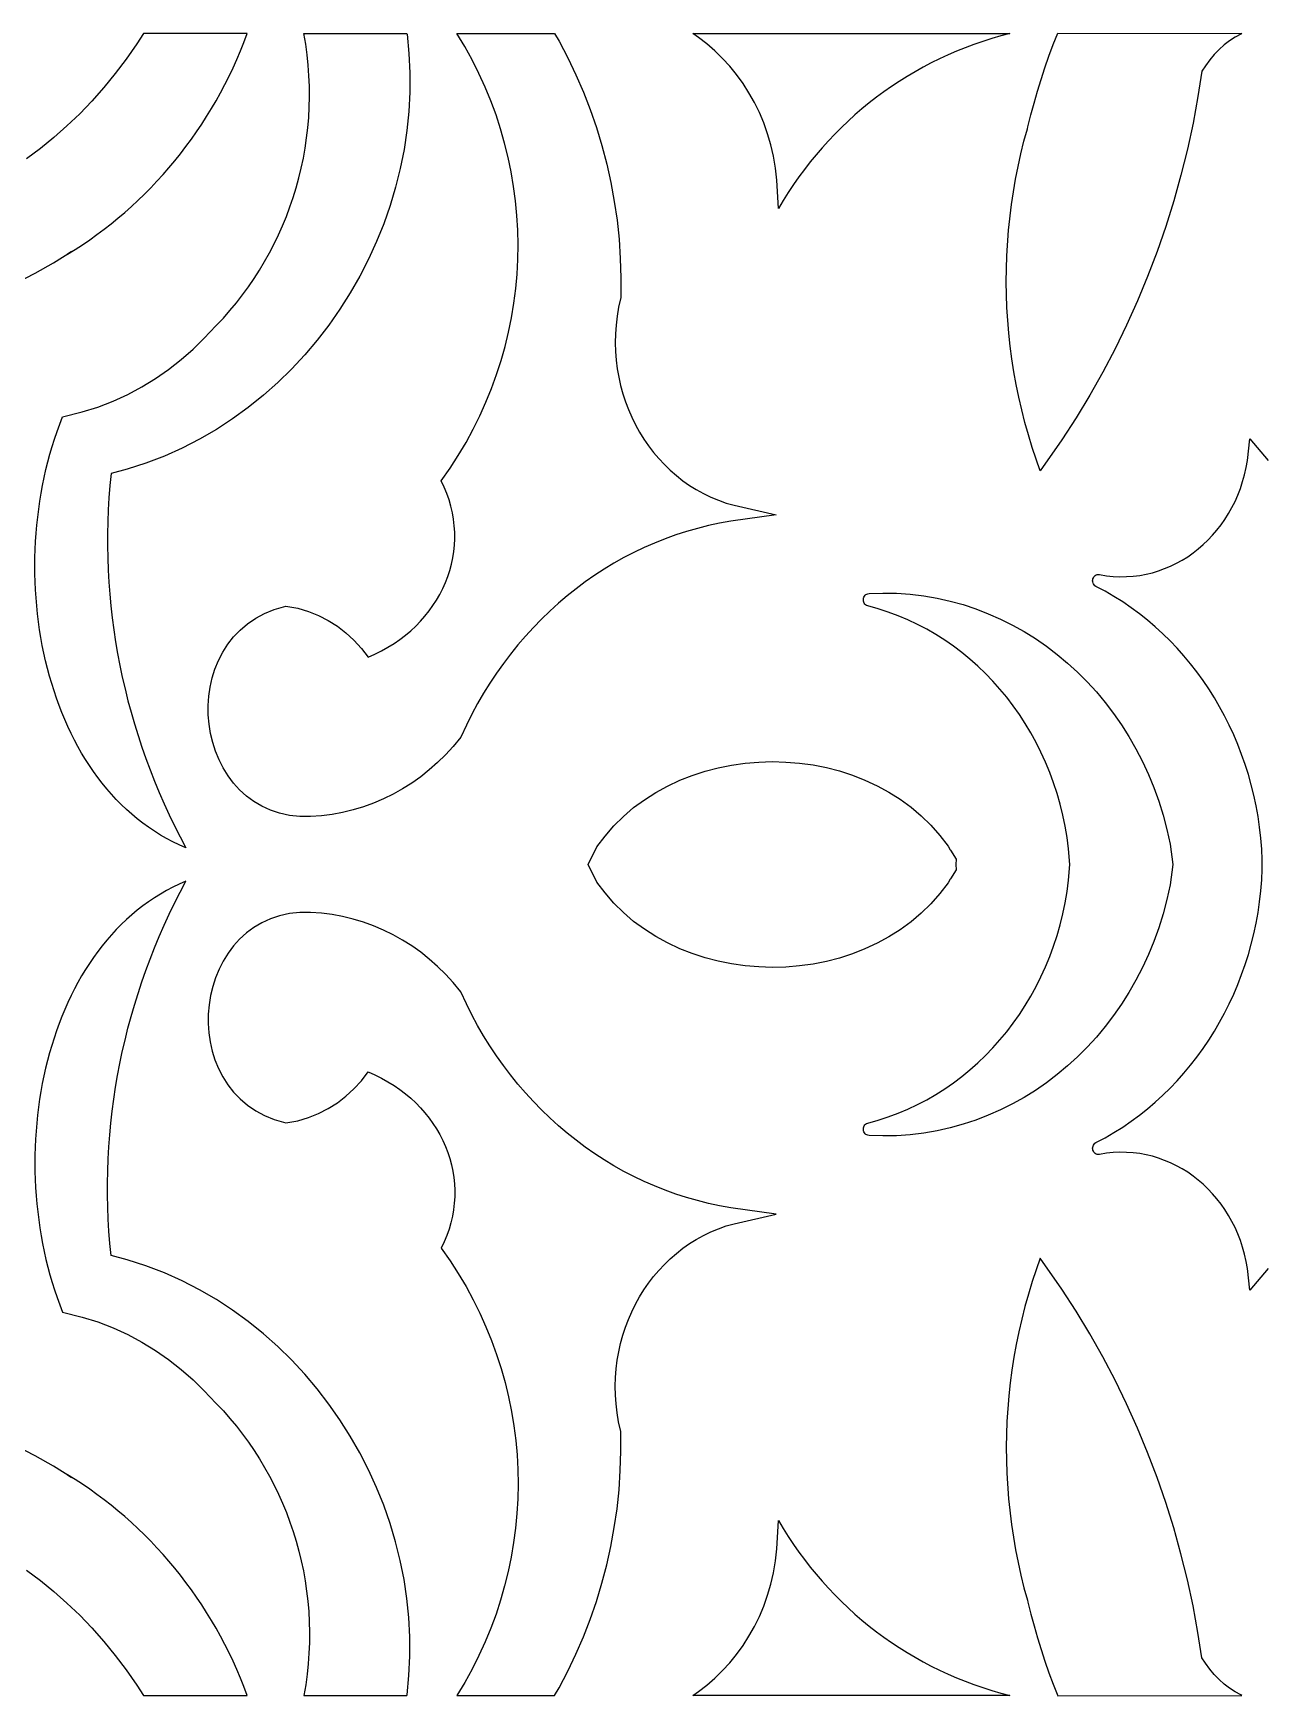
# Model space of a CAD drawing. Extents: x -1917 to -261, y -485 to 605.
# Drawn here: x -1137.9 to -1077, y 453.1 to 535.1 of the extents above; entities that cross this region are included whole.
import ezdxf

# ---------------------------------------------------------------- set-up
doc = ezdxf.new("R2010")
doc.units = 0
doc.layers.add('LAYER_1', color=18, linetype='CONTINUOUS')

msp = doc.modelspace()

# ---------------------------------------------------------------- linework, layer by layer
at = {"layer": 'LAYER_1'}
for points in [[(-1138.706, 522.822), (-1137.78, 523.299), (-1136.873, 523.815), (-1135.986, 524.37), (-1136.186, 524.246), (-1135.817, 524.473), (-1135.452, 524.709), (-1135.092, 524.953), (-1134.737, 525.206), (-1134.386, 525.467), (-1134.041, 525.736), (-1133.701, 526.014), (-1133.367, 526.299), (-1133.038, 526.592), (-1132.715, 526.892), (-1132.397, 527.2), (-1132.086, 527.515), (-1131.78, 527.837), (-1131.481, 528.166), (-1131.189, 528.502), (-1130.902, 528.845), (-1130.623, 529.194), (-1130.35, 529.55), (-1130.084, 529.912), (-1129.826, 530.28), (-1129.574, 530.654), (-1129.33, 531.034), (-1129.094, 531.419), (-1128.865, 531.81), (-1128.644, 532.206), (-1128.431, 532.608), (-1128.226, 533.014), (-1128.029, 533.426), (-1127.841, 533.842), (-1127.661, 534.263), (-1127.49, 534.688), (-1127.327, 535.118), (-1132.451, 535.119), (-1132.775, 534.609), (-1133.292, 533.862), (-1133.833, 533.144), (-1134.397, 532.454), (-1134.983, 531.794), (-1135.589, 531.163), (-1136.216, 530.563), (-1136.861, 529.993), (-1137.524, 529.455), (-1138.203, 528.947)], [(-1076.994, 474.225), (-1077.891, 473.154), (-1078.021, 474.209), (-1078.082, 474.568), (-1078.161, 474.918), (-1078.255, 475.261), (-1078.365, 475.595), (-1078.489, 475.92), (-1078.629, 476.235), (-1078.782, 476.54), (-1078.948, 476.836), (-1079.127, 477.12), (-1079.319, 477.394), (-1079.523, 477.655), (-1079.737, 477.905), (-1079.963, 478.143), (-1080.199, 478.368), (-1080.445, 478.58), (-1080.7, 478.778), (-1080.964, 478.962), (-1081.237, 479.132), (-1081.517, 479.287), (-1081.804, 479.426), (-1082.098, 479.551), (-1082.398, 479.659), (-1082.704, 479.75), (-1083.015, 479.825), (-1083.33, 479.883), (-1083.65, 479.923), (-1083.974, 479.944), (-1084.301, 479.948), (-1084.631, 479.933), (-1084.964, 479.898), (-1085.306, 479.842), (-1085.366, 479.838), (-1085.422, 479.845), (-1085.472, 479.862), (-1085.517, 479.888), (-1085.555, 479.921), (-1085.588, 479.96), (-1085.614, 480.005), (-1085.633, 480.053), (-1085.645, 480.104), (-1085.648, 480.156), (-1085.644, 480.208), (-1085.631, 480.258), (-1085.609, 480.307), (-1085.578, 480.351), (-1085.537, 480.391), (-1085.486, 480.425), (-1085.034, 480.667), (-1084.596, 480.922), (-1084.168, 481.192), (-1083.751, 481.477), (-1083.345, 481.777), (-1082.95, 482.09), (-1082.566, 482.418), (-1082.193, 482.758), (-1081.832, 483.112), (-1081.482, 483.478), (-1081.145, 483.856), (-1080.82, 484.246), (-1080.508, 484.647), (-1080.208, 485.06), (-1079.922, 485.483), (-1079.649, 485.916), (-1079.389, 486.359), (-1079.144, 486.811), (-1078.912, 487.273), (-1078.694, 487.743), (-1078.491, 488.222), (-1078.303, 488.709), (-1078.13, 489.203), (-1077.972, 489.704), (-1077.829, 490.212), (-1077.702, 490.727), (-1077.591, 491.248), (-1077.496, 491.774), (-1077.418, 492.305), (-1077.356, 492.842), (-1077.311, 493.382), (-1077.283, 493.916), (-1077.283, 494.141), (-1077.283, 494.367), (-1077.311, 494.9), (-1077.356, 495.441), (-1077.418, 495.978), (-1077.496, 496.509), (-1077.591, 497.035), (-1077.702, 497.556), (-1077.829, 498.07), (-1077.972, 498.579), (-1078.13, 499.08), (-1078.303, 499.574), (-1078.491, 500.061), (-1078.694, 500.539), (-1078.912, 501.01), (-1079.144, 501.471), (-1079.389, 501.924), (-1079.649, 502.367), (-1079.922, 502.8), (-1080.208, 503.223), (-1080.508, 503.636), (-1080.82, 504.037), (-1081.145, 504.427), (-1081.482, 504.805), (-1081.832, 505.171), (-1082.193, 505.525), (-1082.566, 505.865), (-1082.95, 506.192), (-1083.345, 506.506), (-1083.751, 506.806), (-1084.168, 507.091), (-1084.596, 507.361), (-1085.034, 507.616), (-1085.486, 507.858), (-1085.537, 507.892), (-1085.578, 507.931), (-1085.609, 507.976), (-1085.631, 508.024), (-1085.644, 508.075), (-1085.648, 508.127), (-1085.645, 508.179), (-1085.633, 508.23), (-1085.614, 508.278), (-1085.588, 508.323), (-1085.555, 508.362), (-1085.517, 508.395), (-1085.472, 508.421), (-1085.422, 508.438), (-1085.366, 508.445), (-1085.306, 508.441), (-1084.964, 508.385), (-1084.631, 508.35), (-1084.301, 508.335), (-1083.974, 508.338), (-1083.65, 508.36), (-1083.33, 508.4), (-1083.015, 508.458), (-1082.704, 508.533), (-1082.398, 508.624), (-1082.098, 508.732), (-1081.804, 508.856), (-1081.517, 508.996), (-1081.237, 509.151), (-1080.964, 509.321), (-1080.7, 509.505), (-1080.445, 509.703), (-1080.199, 509.915), (-1079.963, 510.14), (-1079.737, 510.377), (-1079.523, 510.627), (-1079.319, 510.889), (-1079.127, 511.163), (-1078.948, 511.447), (-1078.782, 511.742), (-1078.629, 512.048), (-1078.489, 512.363), (-1078.365, 512.688), (-1078.255, 513.022), (-1078.161, 513.364), (-1078.082, 513.715), (-1078.021, 514.074), (-1077.891, 515.129), (-1076.994, 514.058)], [(-1138.203, 459.335), (-1137.524, 458.828), (-1136.861, 458.29), (-1136.216, 457.72), (-1135.589, 457.12), (-1134.983, 456.489), (-1134.397, 455.829), (-1133.833, 455.139), (-1133.292, 454.421), (-1132.775, 453.674), (-1132.451, 453.164), (-1127.327, 453.165), (-1127.49, 453.595), (-1127.661, 454.02), (-1127.841, 454.441), (-1128.029, 454.857), (-1128.226, 455.269), (-1128.431, 455.675), (-1128.644, 456.077), (-1128.865, 456.473), (-1129.094, 456.864), (-1129.33, 457.249), (-1129.574, 457.629), (-1129.826, 458.003), (-1130.084, 458.371), (-1130.35, 458.733), (-1130.623, 459.088), (-1130.902, 459.438), (-1131.189, 459.78), (-1131.481, 460.116), (-1131.78, 460.446), (-1132.086, 460.768), (-1132.397, 461.083), (-1132.715, 461.391), (-1133.038, 461.691), (-1133.367, 461.984), (-1133.701, 462.269), (-1134.041, 462.547), (-1134.386, 462.816), (-1134.737, 463.077), (-1135.092, 463.33), (-1135.452, 463.574), (-1135.817, 463.81), (-1136.186, 464.037), (-1135.986, 463.913), (-1136.873, 464.468), (-1137.78, 464.984), (-1138.706, 465.461)]]:
    msp.add_lwpolyline(points, dxfattribs=at)
for points in [[(-1130.351, 494.965), (-1130.677, 495.106), (-1130.995, 495.259), (-1131.307, 495.422), (-1131.611, 495.596), (-1131.908, 495.781), (-1132.198, 495.976), (-1132.48, 496.181), (-1132.755, 496.396), (-1133.024, 496.62), (-1133.284, 496.853), (-1133.538, 497.095), (-1133.784, 497.346), (-1134.023, 497.605), (-1134.255, 497.873), (-1134.48, 498.149), (-1134.697, 498.432), (-1134.907, 498.723), (-1135.109, 499.02), (-1135.305, 499.325), (-1135.493, 499.637), (-1135.674, 499.955), (-1135.847, 500.279), (-1136.013, 500.61), (-1136.172, 500.946), (-1136.323, 501.287), (-1136.467, 501.634), (-1136.604, 501.985), (-1136.733, 502.342), (-1136.855, 502.703), (-1136.97, 503.068), (-1137.077, 503.437), (-1137.176, 503.81), (-1137.269, 504.186), (-1137.354, 504.565), (-1137.431, 504.948), (-1137.502, 505.333), (-1137.564, 505.721), (-1137.62, 506.111), (-1137.667, 506.503), (-1137.708, 506.896), (-1137.741, 507.292), (-1137.766, 507.688), (-1137.795, 508.484), (-1137.794, 509.281), (-1137.782, 509.68), (-1137.763, 510.079), (-1137.736, 510.477), (-1137.701, 510.874), (-1137.659, 511.27), (-1137.61, 511.666), (-1137.553, 512.059), (-1137.489, 512.451), (-1137.417, 512.841), (-1137.337, 513.229), (-1137.25, 513.614), (-1137.155, 513.996), (-1137.053, 514.376), (-1136.943, 514.752), (-1136.826, 515.125), (-1136.701, 515.494), (-1136.568, 515.859), (-1136.428, 516.219), (-1136.428, 516.219), (-1135.46, 516.46), (-1134.688, 516.704), (-1133.94, 516.992), (-1133.217, 517.323), (-1132.519, 517.695), (-1131.848, 518.106), (-1131.203, 518.554), (-1130.587, 519.039), (-1129.999, 519.557), (-1129.441, 520.108), (-1129.19, 520.383), (-1128.842, 520.733), (-1128.505, 521.093), (-1128.18, 521.463), (-1127.865, 521.843), (-1127.563, 522.232), (-1127.272, 522.631), (-1126.994, 523.038), (-1126.727, 523.453), (-1126.474, 523.876), (-1126.232, 524.308), (-1126.004, 524.746), (-1125.789, 525.192), (-1125.587, 525.645), (-1125.398, 526.104), (-1125.224, 526.57), (-1125.063, 527.041), (-1124.916, 527.518), (-1124.783, 528), (-1124.665, 528.487), (-1124.561, 528.978), (-1124.472, 529.474), (-1124.399, 529.974), (-1124.34, 530.477), (-1124.297, 530.984), (-1124.27, 531.494), (-1124.258, 532.006), (-1124.263, 532.521), (-1124.284, 533.038), (-1124.321, 533.557), (-1124.375, 534.077), (-1124.445, 534.598), (-1124.533, 535.12), (-1119.454, 535.119), (-1119.45, 535.096), (-1119.355, 534.142), (-1119.309, 533.188), (-1119.311, 532.235), (-1119.36, 531.285), (-1119.456, 530.339), (-1119.598, 529.4), (-1119.783, 528.469), (-1120.013, 527.548), (-1120.284, 526.638), (-1120.598, 525.742), (-1120.952, 524.862), (-1121.346, 523.998), (-1121.779, 523.153), (-1122.25, 522.329), (-1122.758, 521.527), (-1123.302, 520.748), (-1123.882, 519.996), (-1124.495, 519.271), (-1125.143, 518.576), (-1125.822, 517.912), (-1126.534, 517.281), (-1127.276, 516.684), (-1128.048, 516.124), (-1128.849, 515.602), (-1129.678, 515.12), (-1130.533, 514.68), (-1131.415, 514.284), (-1132.323, 513.934), (-1133.254, 513.631), (-1134.04, 513.421), (-1134.098, 512.826), (-1134.144, 512.231), (-1134.18, 511.636), (-1134.203, 511.041), (-1134.216, 510.446), (-1134.217, 509.852), (-1134.207, 509.258), (-1134.185, 508.665), (-1134.152, 508.073), (-1134.108, 507.481), (-1134.053, 506.891), (-1133.986, 506.302), (-1133.909, 505.714), (-1133.82, 505.127), (-1133.72, 504.542), (-1133.609, 503.959), (-1133.487, 503.378), (-1133.354, 502.798), (-1133.21, 502.221), (-1133.055, 501.646), (-1132.889, 501.073), (-1132.713, 500.503), (-1132.525, 499.935), (-1132.326, 499.37), (-1132.117, 498.808), (-1131.897, 498.249), (-1131.666, 497.693), (-1131.424, 497.141), (-1131.172, 496.591), (-1130.909, 496.045), (-1130.635, 495.503)], [(-1117.761, 513.069), (-1117.328, 513.685), (-1116.922, 514.314), (-1116.542, 514.954), (-1116.188, 515.605), (-1115.86, 516.266), (-1115.558, 516.937), (-1115.283, 517.615), (-1115.034, 518.302), (-1114.811, 518.995), (-1114.614, 519.695), (-1114.444, 520.401), (-1114.3, 521.11), (-1114.183, 521.824), (-1114.092, 522.541), (-1114.027, 523.261), (-1113.989, 523.982), (-1113.977, 524.704), (-1113.991, 525.426), (-1114.033, 526.147), (-1114.1, 526.867), (-1114.194, 527.585), (-1114.315, 528.3), (-1114.463, 529.011), (-1114.637, 529.718), (-1114.837, 530.42), (-1115.064, 531.115), (-1115.318, 531.804), (-1115.599, 532.486), (-1115.906, 533.159), (-1116.241, 533.823), (-1116.601, 534.477), (-1116.989, 535.121), (-1112.172, 535.119), (-1111.958, 534.75), (-1111.523, 533.929), (-1111.121, 533.091), (-1110.751, 532.237), (-1110.414, 531.369), (-1110.111, 530.487), (-1109.84, 529.593), (-1109.603, 528.687), (-1109.4, 527.772), (-1109.232, 526.847), (-1109.098, 525.915), (-1108.999, 524.976), (-1108.935, 524.031), (-1108.907, 523.082), (-1108.915, 522.102), (-1109.02, 521.621), (-1109.094, 521.181), (-1109.145, 520.743), (-1109.175, 520.306), (-1109.183, 519.872), (-1109.171, 519.441), (-1109.138, 519.014), (-1109.085, 518.591), (-1109.012, 518.175), (-1108.92, 517.764), (-1108.809, 517.36), (-1108.68, 516.964), (-1108.533, 516.576), (-1108.368, 516.197), (-1108.187, 515.828), (-1107.989, 515.47), (-1107.774, 515.123), (-1107.544, 514.788), (-1107.298, 514.466), (-1107.038, 514.157), (-1106.763, 513.862), (-1106.474, 513.583), (-1106.172, 513.319), (-1105.857, 513.071), (-1105.528, 512.84), (-1105.188, 512.628), (-1104.835, 512.433), (-1104.472, 512.258), (-1104.097, 512.103), (-1103.711, 511.969), (-1103.315, 511.855), (-1101.246, 511.39), (-1103.487, 511.071), (-1104.042, 510.973), (-1104.591, 510.855), (-1105.135, 510.72), (-1105.673, 510.566), (-1106.205, 510.394), (-1106.73, 510.204), (-1107.249, 509.997), (-1107.76, 509.773), (-1108.264, 509.531), (-1108.76, 509.274), (-1109.248, 508.999), (-1109.728, 508.709), (-1110.198, 508.403), (-1110.66, 508.081), (-1111.112, 507.743), (-1111.554, 507.391), (-1111.986, 507.023), (-1112.408, 506.641), (-1112.818, 506.245), (-1113.218, 505.835), (-1113.606, 505.41), (-1113.982, 504.972), (-1114.346, 504.521), (-1114.697, 504.057), (-1115.036, 503.58), (-1115.361, 503.09), (-1115.673, 502.588), (-1115.971, 502.074), (-1116.255, 501.548), (-1116.524, 501.011), (-1116.798, 500.421), (-1117.175, 499.965), (-1117.551, 499.556), (-1117.944, 499.171), (-1118.353, 498.809), (-1118.778, 498.472), (-1119.218, 498.159), (-1119.671, 497.872), (-1120.137, 497.611), (-1120.615, 497.376), (-1121.103, 497.168), (-1121.602, 496.987), (-1122.109, 496.834), (-1122.624, 496.709), (-1123.147, 496.613), (-1123.675, 496.547), (-1124.21, 496.51), (-1124.74, 496.511), (-1125.249, 496.565), (-1125.73, 496.669), (-1126.184, 496.819), (-1126.61, 497.013), (-1127.005, 497.247), (-1127.37, 497.519), (-1127.704, 497.823), (-1128.006, 498.158), (-1128.276, 498.519), (-1128.514, 498.903), (-1128.719, 499.308), (-1128.891, 499.729), (-1129.031, 500.163), (-1129.137, 500.609), (-1129.21, 501.062), (-1129.248, 501.52), (-1129.253, 501.98), (-1129.223, 502.439), (-1129.158, 502.894), (-1129.057, 503.342), (-1128.92, 503.78), (-1128.747, 504.205), (-1128.536, 504.613), (-1128.288, 505.001), (-1128.001, 505.366), (-1127.676, 505.705), (-1127.313, 506.012), (-1126.911, 506.286), (-1126.472, 506.523), (-1125.995, 506.72), (-1125.427, 506.888), (-1124.835, 506.777), (-1124.314, 506.625), (-1123.815, 506.426), (-1123.338, 506.181), (-1122.886, 505.894), (-1122.461, 505.567), (-1122.065, 505.202), (-1121.7, 504.802), (-1121.369, 504.37), (-1121.031, 504.518), (-1120.705, 504.678), (-1120.392, 504.852), (-1120.091, 505.039), (-1119.804, 505.237), (-1119.529, 505.446), (-1119.268, 505.667), (-1119.021, 505.897), (-1118.787, 506.138), (-1118.568, 506.387), (-1118.363, 506.645), (-1118.172, 506.911), (-1117.996, 507.184), (-1117.835, 507.465), (-1117.689, 507.751), (-1117.559, 508.044), (-1117.444, 508.342), (-1117.346, 508.644), (-1117.263, 508.951), (-1117.197, 509.262), (-1117.147, 509.575), (-1117.114, 509.891), (-1117.098, 510.209), (-1117.1, 510.528), (-1117.119, 510.849), (-1117.156, 511.169), (-1117.21, 511.49), (-1117.283, 511.809), (-1117.374, 512.127), (-1117.484, 512.444), (-1117.613, 512.758), (-1117.761, 513.069), (-1117.761, 513.069)], [(-1101.136, 526.489), (-1101.214, 527.889), (-1101.281, 528.485), (-1101.381, 529.067), (-1101.512, 529.633), (-1101.672, 530.182), (-1101.862, 530.715), (-1102.079, 531.23), (-1102.322, 531.726), (-1102.591, 532.203), (-1102.884, 532.659), (-1103.2, 533.095), (-1103.537, 533.508), (-1103.895, 533.899), (-1104.273, 534.266), (-1104.669, 534.608), (-1105.082, 534.925), (-1105.367, 535.119), (-1089.735, 535.121), (-1090.183, 535.003), (-1090.627, 534.874), (-1091.066, 534.734), (-1091.501, 534.583), (-1091.932, 534.422), (-1092.357, 534.25), (-1092.778, 534.067), (-1093.193, 533.875), (-1093.603, 533.672), (-1094.007, 533.459), (-1094.406, 533.236), (-1094.799, 533.003), (-1095.186, 532.761), (-1095.566, 532.509), (-1095.94, 532.248), (-1096.307, 531.977), (-1096.668, 531.698), (-1097.021, 531.409), (-1097.368, 531.111), (-1097.707, 530.805), (-1098.038, 530.49), (-1098.362, 530.166), (-1098.678, 529.834), (-1098.986, 529.494), (-1099.285, 529.145), (-1099.576, 528.789), (-1099.859, 528.425), (-1100.133, 528.052), (-1100.398, 527.673), (-1100.653, 527.285), (-1100.9, 526.891)], [(-1088.84, 530.517), (-1088.695, 531.106), (-1088.539, 531.692), (-1088.371, 532.276), (-1088.193, 532.856), (-1088.003, 533.433), (-1087.802, 534.006), (-1087.59, 534.574), (-1087.368, 535.137), (-1078.292, 535.119), (-1078.35, 535.092), (-1078.629, 534.939), (-1078.9, 534.763), (-1079.162, 534.564), (-1079.412, 534.342), (-1079.652, 534.096), (-1079.879, 533.827), (-1080.092, 533.533), (-1080.261, 533.261), (-1080.455, 532.015), (-1080.698, 530.709), (-1080.979, 529.415), (-1081.297, 528.133), (-1081.653, 526.864), (-1082.045, 525.608), (-1082.474, 524.368), (-1082.938, 523.143), (-1083.439, 521.935), (-1083.974, 520.744), (-1084.545, 519.572), (-1085.15, 518.42), (-1085.789, 517.288), (-1086.462, 516.177), (-1087.168, 515.089), (-1088.237, 513.55), (-1088.626, 514.714), (-1088.815, 515.328), (-1088.988, 515.945), (-1089.147, 516.566), (-1089.291, 517.189), (-1089.42, 517.816), (-1089.533, 518.444), (-1089.632, 519.075), (-1089.716, 519.708), (-1089.785, 520.344), (-1089.878, 521.612), (-1089.911, 522.885), (-1089.885, 524.157), (-1089.8, 525.426), (-1089.655, 526.69), (-1089.452, 527.944), (-1089.328, 528.569), (-1089.189, 529.19), (-1089.035, 529.808), (-1088.867, 530.422)], [(-1086.78, 494.141), (-1086.833, 494.911), (-1086.908, 495.475), (-1087.003, 496.03), (-1087.118, 496.579), (-1087.252, 497.119), (-1087.405, 497.651), (-1087.576, 498.173), (-1087.765, 498.686), (-1087.972, 499.189), (-1088.197, 499.682), (-1088.438, 500.163), (-1088.696, 500.633), (-1088.97, 501.092), (-1089.26, 501.537), (-1089.565, 501.97), (-1089.885, 502.39), (-1090.22, 502.795), (-1090.569, 503.187), (-1090.932, 503.563), (-1091.308, 503.924), (-1091.697, 504.27), (-1092.099, 504.599), (-1092.513, 504.912), (-1092.939, 505.207), (-1093.376, 505.485), (-1093.825, 505.744), (-1094.284, 505.985), (-1094.754, 506.207), (-1095.233, 506.409), (-1095.722, 506.591), (-1096.221, 506.753), (-1096.734, 506.895), (-1096.791, 506.917), (-1096.84, 506.947), (-1096.879, 506.984), (-1096.91, 507.027), (-1096.933, 507.075), (-1096.948, 507.125), (-1096.954, 507.177), (-1096.952, 507.23), (-1096.943, 507.282), (-1096.925, 507.331), (-1096.9, 507.377), (-1096.868, 507.418), (-1096.828, 507.452), (-1096.782, 507.479), (-1096.728, 507.497), (-1096.667, 507.505), (-1095.99, 507.527), (-1095.312, 507.515), (-1094.64, 507.469), (-1093.976, 507.389), (-1093.32, 507.276), (-1092.673, 507.132), (-1092.036, 506.956), (-1091.41, 506.749), (-1090.796, 506.512), (-1090.194, 506.246), (-1089.605, 505.952), (-1089.03, 505.63), (-1088.47, 505.28), (-1087.926, 504.905), (-1087.398, 504.503), (-1086.887, 504.077), (-1086.394, 503.626), (-1085.92, 503.151), (-1085.466, 502.654), (-1085.032, 502.134), (-1084.619, 501.593), (-1084.228, 501.03), (-1083.86, 500.448), (-1083.516, 499.846), (-1083.195, 499.226), (-1082.9, 498.587), (-1082.631, 497.931), (-1082.389, 497.258), (-1082.174, 496.57), (-1081.988, 495.866), (-1081.83, 495.148), (-1081.694, 494.141), (-1081.83, 493.135), (-1081.988, 492.417), (-1082.174, 491.713), (-1082.389, 491.024), (-1082.631, 490.352), (-1082.9, 489.696), (-1083.195, 489.057), (-1083.516, 488.437), (-1083.86, 487.835), (-1084.228, 487.252), (-1084.619, 486.69), (-1085.032, 486.149), (-1085.466, 485.629), (-1085.92, 485.132), (-1086.394, 484.657), (-1086.887, 484.206), (-1087.398, 483.78), (-1087.926, 483.378), (-1088.47, 483.002), (-1089.03, 482.653), (-1089.605, 482.331), (-1090.194, 482.036), (-1090.796, 481.771), (-1091.41, 481.534), (-1092.036, 481.327), (-1092.673, 481.151), (-1093.32, 481.007), (-1093.976, 480.894), (-1094.64, 480.814), (-1095.312, 480.768), (-1095.99, 480.756), (-1096.667, 480.778), (-1096.728, 480.786), (-1096.782, 480.804), (-1096.828, 480.831), (-1096.868, 480.865), (-1096.9, 480.906), (-1096.925, 480.952), (-1096.943, 481.001), (-1096.952, 481.053), (-1096.954, 481.105), (-1096.948, 481.158), (-1096.933, 481.208), (-1096.91, 481.256), (-1096.879, 481.299), (-1096.84, 481.336), (-1096.791, 481.366), (-1096.734, 481.388), (-1096.221, 481.53), (-1095.722, 481.692), (-1095.233, 481.874), (-1094.754, 482.076), (-1094.284, 482.298), (-1093.825, 482.539), (-1093.376, 482.798), (-1092.939, 483.076), (-1092.513, 483.371), (-1092.099, 483.684), (-1091.697, 484.013), (-1091.308, 484.358), (-1090.932, 484.72), (-1090.569, 485.096), (-1090.22, 485.487), (-1089.885, 485.893), (-1089.565, 486.313), (-1089.26, 486.745), (-1088.97, 487.191), (-1088.696, 487.649), (-1088.438, 488.12), (-1088.197, 488.601), (-1087.972, 489.094), (-1087.765, 489.597), (-1087.576, 490.11), (-1087.405, 490.632), (-1087.252, 491.164), (-1087.118, 491.704), (-1087.003, 492.252), (-1086.908, 492.808), (-1086.833, 493.371)], [(-1110.52, 494.141), (-1110.092, 495.005), (-1109.69, 495.545), (-1109.252, 496.049), (-1108.78, 496.516), (-1108.277, 496.945), (-1107.745, 497.338), (-1107.188, 497.694), (-1106.608, 498.012), (-1106.007, 498.293), (-1105.388, 498.536), (-1104.753, 498.742), (-1104.106, 498.911), (-1103.449, 499.043), (-1102.784, 499.137), (-1102.114, 499.194), (-1101.441, 499.214), (-1100.769, 499.196), (-1100.098, 499.142), (-1099.433, 499.049), (-1098.775, 498.92), (-1098.128, 498.753), (-1097.493, 498.549), (-1096.873, 498.308), (-1096.272, 498.029), (-1095.69, 497.713), (-1095.132, 497.36), (-1094.6, 496.969), (-1094.096, 496.542), (-1093.622, 496.077), (-1093.183, 495.576), (-1092.779, 495.038), (-1092.673, 494.871), (-1092.659, 494.852), (-1092.374, 494.398), (-1092.389, 494.141), (-1092.374, 493.884), (-1092.659, 493.431), (-1092.673, 493.412), (-1092.779, 493.245), (-1093.183, 492.707), (-1093.622, 492.206), (-1094.096, 491.741), (-1094.6, 491.314), (-1095.132, 490.923), (-1095.69, 490.57), (-1096.272, 490.254), (-1096.873, 489.975), (-1097.493, 489.734), (-1098.128, 489.53), (-1098.775, 489.363), (-1099.433, 489.233), (-1100.098, 489.141), (-1100.769, 489.086), (-1101.441, 489.069), (-1102.114, 489.089), (-1102.784, 489.146), (-1103.449, 489.24), (-1104.106, 489.371), (-1104.753, 489.54), (-1105.388, 489.747), (-1106.007, 489.99), (-1106.608, 490.271), (-1107.188, 490.589), (-1107.745, 490.945), (-1108.277, 491.337), (-1108.78, 491.767), (-1109.252, 492.234), (-1109.69, 492.738), (-1110.092, 493.278)], [(-1124.533, 453.163), (-1119.454, 453.164), (-1119.45, 453.187), (-1119.355, 454.141), (-1119.309, 455.095), (-1119.311, 456.048), (-1119.36, 456.998), (-1119.456, 457.944), (-1119.598, 458.883), (-1119.783, 459.814), (-1120.013, 460.735), (-1120.284, 461.644), (-1120.598, 462.54), (-1120.952, 463.421), (-1121.346, 464.285), (-1121.779, 465.13), (-1122.25, 465.954), (-1122.758, 466.756), (-1123.302, 467.534), (-1123.882, 468.287), (-1124.495, 469.011), (-1125.143, 469.707), (-1125.822, 470.371), (-1126.534, 471.002), (-1127.276, 471.599), (-1128.048, 472.159), (-1128.849, 472.681), (-1129.678, 473.163), (-1130.533, 473.602), (-1131.415, 473.998), (-1132.323, 474.349), (-1133.254, 474.652), (-1134.04, 474.861), (-1134.098, 475.457), (-1134.144, 476.052), (-1134.18, 476.647), (-1134.203, 477.242), (-1134.216, 477.837), (-1134.217, 478.431), (-1134.207, 479.025), (-1134.185, 479.618), (-1134.152, 480.21), (-1134.108, 480.802), (-1134.053, 481.392), (-1133.986, 481.981), (-1133.909, 482.569), (-1133.82, 483.156), (-1133.72, 483.74), (-1133.609, 484.324), (-1133.487, 484.905), (-1133.354, 485.484), (-1133.21, 486.062), (-1133.055, 486.637), (-1132.889, 487.209), (-1132.713, 487.78), (-1132.525, 488.347), (-1132.326, 488.912), (-1132.117, 489.474), (-1131.897, 490.034), (-1131.666, 490.59), (-1131.424, 491.142), (-1131.172, 491.692), (-1130.909, 492.238), (-1130.635, 492.78), (-1130.351, 493.318), (-1130.677, 493.177), (-1130.995, 493.024), (-1131.307, 492.861), (-1131.611, 492.686), (-1131.908, 492.502), (-1132.198, 492.307), (-1132.48, 492.102), (-1132.755, 491.887), (-1133.024, 491.663), (-1133.284, 491.43), (-1133.538, 491.188), (-1133.784, 490.937), (-1134.023, 490.677), (-1134.255, 490.41), (-1134.48, 490.134), (-1134.697, 489.851), (-1134.907, 489.56), (-1135.109, 489.262), (-1135.305, 488.957), (-1135.493, 488.646), (-1135.674, 488.328), (-1135.847, 488.003), (-1136.013, 487.673), (-1136.172, 487.337), (-1136.323, 486.996), (-1136.467, 486.649), (-1136.604, 486.297), (-1136.733, 485.941), (-1136.855, 485.58), (-1136.97, 485.215), (-1137.077, 484.846), (-1137.176, 484.473), (-1137.269, 484.097), (-1137.354, 483.717), (-1137.431, 483.335), (-1137.502, 482.95), (-1137.564, 482.562), (-1137.62, 482.172), (-1137.667, 481.78), (-1137.708, 481.386), (-1137.741, 480.991), (-1137.766, 480.595), (-1137.795, 479.799), (-1137.794, 479.002), (-1137.782, 478.603), (-1137.763, 478.204), (-1137.736, 477.806), (-1137.701, 477.409), (-1137.659, 477.012), (-1137.61, 476.617), (-1137.553, 476.224), (-1137.489, 475.832), (-1137.417, 475.442), (-1137.337, 475.054), (-1137.25, 474.669), (-1137.155, 474.287), (-1137.053, 473.907), (-1136.943, 473.531), (-1136.826, 473.158), (-1136.701, 472.789), (-1136.568, 472.424), (-1136.428, 472.063), (-1136.428, 472.063), (-1135.46, 471.823), (-1134.688, 471.579), (-1133.94, 471.291), (-1133.217, 470.96), (-1132.519, 470.588), (-1131.848, 470.177), (-1131.203, 469.728), (-1130.587, 469.244), (-1129.999, 468.725), (-1129.441, 468.174), (-1129.19, 467.9), (-1128.842, 467.55), (-1128.505, 467.19), (-1128.18, 466.82), (-1127.865, 466.44), (-1127.563, 466.051), (-1127.272, 465.652), (-1126.994, 465.245), (-1126.727, 464.83), (-1126.474, 464.406), (-1126.232, 463.975), (-1126.004, 463.536), (-1125.789, 463.09), (-1125.587, 462.638), (-1125.398, 462.179), (-1125.224, 461.713), (-1125.063, 461.242), (-1124.916, 460.765), (-1124.783, 460.283), (-1124.665, 459.796), (-1124.561, 459.305), (-1124.472, 458.809), (-1124.399, 458.309), (-1124.34, 457.805), (-1124.297, 457.299), (-1124.27, 456.789), (-1124.258, 456.276), (-1124.263, 455.762), (-1124.284, 455.245), (-1124.321, 454.726), (-1124.375, 454.206), (-1124.445, 453.685)], [(-1116.989, 453.162), (-1112.172, 453.164), (-1111.958, 453.532), (-1111.523, 454.354), (-1111.121, 455.192), (-1110.751, 456.046), (-1110.414, 456.914), (-1110.111, 457.796), (-1109.84, 458.69), (-1109.603, 459.596), (-1109.4, 460.511), (-1109.232, 461.436), (-1109.098, 462.368), (-1108.999, 463.307), (-1108.935, 464.252), (-1108.907, 465.201), (-1108.915, 466.181), (-1109.02, 466.662), (-1109.094, 467.101), (-1109.145, 467.54), (-1109.175, 467.977), (-1109.183, 468.411), (-1109.171, 468.842), (-1109.138, 469.269), (-1109.085, 469.691), (-1109.012, 470.108), (-1108.92, 470.519), (-1108.809, 470.923), (-1108.68, 471.319), (-1108.533, 471.707), (-1108.368, 472.086), (-1108.187, 472.455), (-1107.989, 472.813), (-1107.774, 473.16), (-1107.544, 473.495), (-1107.298, 473.817), (-1107.038, 474.126), (-1106.763, 474.421), (-1106.474, 474.7), (-1106.172, 474.964), (-1105.857, 475.212), (-1105.528, 475.442), (-1105.188, 475.655), (-1104.835, 475.849), (-1104.472, 476.025), (-1104.097, 476.18), (-1103.711, 476.314), (-1103.315, 476.428), (-1101.246, 476.892), (-1103.487, 477.212), (-1104.042, 477.31), (-1104.591, 477.427), (-1105.135, 477.563), (-1105.673, 477.717), (-1106.205, 477.889), (-1106.73, 478.079), (-1107.249, 478.286), (-1107.76, 478.51), (-1108.264, 478.751), (-1108.76, 479.009), (-1109.248, 479.284), (-1109.728, 479.574), (-1110.198, 479.88), (-1110.66, 480.202), (-1111.112, 480.54), (-1111.554, 480.892), (-1111.986, 481.259), (-1112.408, 481.641), (-1112.818, 482.038), (-1113.218, 482.448), (-1113.606, 482.873), (-1113.982, 483.31), (-1114.346, 483.762), (-1114.697, 484.226), (-1115.036, 484.703), (-1115.361, 485.193), (-1115.673, 485.695), (-1115.971, 486.209), (-1116.255, 486.735), (-1116.524, 487.272), (-1116.798, 487.862), (-1117.175, 488.318), (-1117.551, 488.727), (-1117.944, 489.112), (-1118.353, 489.474), (-1118.778, 489.811), (-1119.218, 490.123), (-1119.671, 490.411), (-1120.137, 490.672), (-1120.615, 490.907), (-1121.103, 491.115), (-1121.602, 491.296), (-1122.109, 491.449), (-1122.624, 491.574), (-1123.147, 491.67), (-1123.675, 491.736), (-1124.21, 491.773), (-1124.74, 491.772), (-1125.249, 491.718), (-1125.73, 491.614), (-1126.184, 491.464), (-1126.61, 491.27), (-1127.005, 491.035), (-1127.37, 490.764), (-1127.704, 490.459), (-1128.006, 490.125), (-1128.276, 489.764), (-1128.514, 489.379), (-1128.719, 488.975), (-1128.891, 488.554), (-1129.031, 488.119), (-1129.137, 487.674), (-1129.21, 487.221), (-1129.248, 486.763), (-1129.253, 486.303), (-1129.223, 485.844), (-1129.158, 485.389), (-1129.057, 484.941), (-1128.92, 484.503), (-1128.747, 484.078), (-1128.536, 483.67), (-1128.288, 483.281), (-1128.001, 482.916), (-1127.676, 482.578), (-1127.313, 482.27), (-1126.911, 481.996), (-1126.472, 481.76), (-1125.995, 481.563), (-1125.427, 481.395), (-1124.835, 481.506), (-1124.314, 481.658), (-1123.815, 481.857), (-1123.338, 482.102), (-1122.886, 482.389), (-1122.461, 482.716), (-1122.065, 483.081), (-1121.7, 483.48), (-1121.369, 483.913), (-1121.031, 483.765), (-1120.705, 483.604), (-1120.392, 483.43), (-1120.091, 483.244), (-1119.804, 483.046), (-1119.529, 482.836), (-1119.268, 482.616), (-1119.021, 482.386), (-1118.787, 482.145), (-1118.568, 481.896), (-1118.363, 481.638), (-1118.172, 481.372), (-1117.996, 481.099), (-1117.835, 480.818), (-1117.689, 480.531), (-1117.559, 480.239), (-1117.444, 479.941), (-1117.346, 479.638), (-1117.263, 479.332), (-1117.197, 479.021), (-1117.147, 478.708), (-1117.114, 478.392), (-1117.098, 478.074), (-1117.1, 477.755), (-1117.119, 477.434), (-1117.156, 477.114), (-1117.21, 476.793), (-1117.283, 476.474), (-1117.374, 476.155), (-1117.484, 475.839), (-1117.613, 475.525), (-1117.761, 475.214), (-1117.761, 475.214), (-1117.761, 475.214), (-1117.328, 474.598), (-1116.922, 473.969), (-1116.542, 473.329), (-1116.188, 472.678), (-1115.86, 472.017), (-1115.558, 471.346), (-1115.283, 470.667), (-1115.034, 469.981), (-1114.811, 469.287), (-1114.614, 468.588), (-1114.444, 467.882), (-1114.3, 467.172), (-1114.183, 466.459), (-1114.092, 465.742), (-1114.027, 465.022), (-1113.989, 464.301), (-1113.977, 463.579), (-1113.991, 462.857), (-1114.033, 462.136), (-1114.1, 461.416), (-1114.194, 460.698), (-1114.315, 459.983), (-1114.463, 459.271), (-1114.637, 458.565), (-1114.837, 457.863), (-1115.064, 457.168), (-1115.318, 456.479), (-1115.599, 455.797), (-1115.906, 455.124), (-1116.241, 454.46), (-1116.601, 453.806)], [(-1087.368, 453.146), (-1078.292, 453.164), (-1078.35, 453.191), (-1078.629, 453.344), (-1078.9, 453.52), (-1079.162, 453.719), (-1079.412, 453.941), (-1079.652, 454.187), (-1079.879, 454.456), (-1080.092, 454.75), (-1080.261, 455.022), (-1080.455, 456.268), (-1080.698, 457.573), (-1080.979, 458.868), (-1081.297, 460.15), (-1081.653, 461.419), (-1082.045, 462.675), (-1082.474, 463.915), (-1082.938, 465.14), (-1083.439, 466.348), (-1083.974, 467.539), (-1084.545, 468.711), (-1085.15, 469.863), (-1085.789, 470.995), (-1086.462, 472.106), (-1087.168, 473.194), (-1088.237, 474.733), (-1088.626, 473.569), (-1088.815, 472.955), (-1088.988, 472.338), (-1089.147, 471.717), (-1089.291, 471.093), (-1089.42, 470.467), (-1089.533, 469.838), (-1089.632, 469.208), (-1089.716, 468.575), (-1089.785, 467.939), (-1089.878, 466.67), (-1089.911, 465.398), (-1089.885, 464.125), (-1089.8, 462.856), (-1089.655, 461.593), (-1089.452, 460.339), (-1089.328, 459.713), (-1089.189, 459.092), (-1089.035, 458.475), (-1088.867, 457.861), (-1088.84, 457.766), (-1088.695, 457.177), (-1088.539, 456.591), (-1088.371, 456.007), (-1088.193, 455.427), (-1088.003, 454.85), (-1087.802, 454.277), (-1087.59, 453.709)], [(-1105.367, 453.164), (-1105.082, 453.357), (-1104.669, 453.675), (-1104.273, 454.017), (-1103.895, 454.384), (-1103.537, 454.775), (-1103.2, 455.188), (-1102.884, 455.624), (-1102.591, 456.08), (-1102.322, 456.557), (-1102.079, 457.053), (-1101.862, 457.568), (-1101.672, 458.101), (-1101.512, 458.65), (-1101.381, 459.216), (-1101.281, 459.798), (-1101.214, 460.394), (-1101.136, 461.794), (-1100.9, 461.392), (-1100.653, 460.997), (-1100.398, 460.61), (-1100.133, 460.23), (-1099.859, 459.858), (-1099.576, 459.494), (-1099.285, 459.138), (-1098.986, 458.789), (-1098.678, 458.449), (-1098.362, 458.117), (-1098.038, 457.793), (-1097.707, 457.478), (-1097.368, 457.172), (-1097.021, 456.874), (-1096.668, 456.585), (-1096.307, 456.306), (-1095.94, 456.035), (-1095.566, 455.774), (-1095.186, 455.522), (-1094.799, 455.28), (-1094.406, 455.047), (-1094.007, 454.824), (-1093.603, 454.611), (-1093.193, 454.408), (-1092.778, 454.216), (-1092.357, 454.033), (-1091.932, 453.861), (-1091.501, 453.7), (-1091.066, 453.549), (-1090.627, 453.409), (-1090.183, 453.28), (-1089.735, 453.162)]]:
    msp.add_lwpolyline(points, close=True, dxfattribs=at)

doc.saveas('drawing.dxf')
